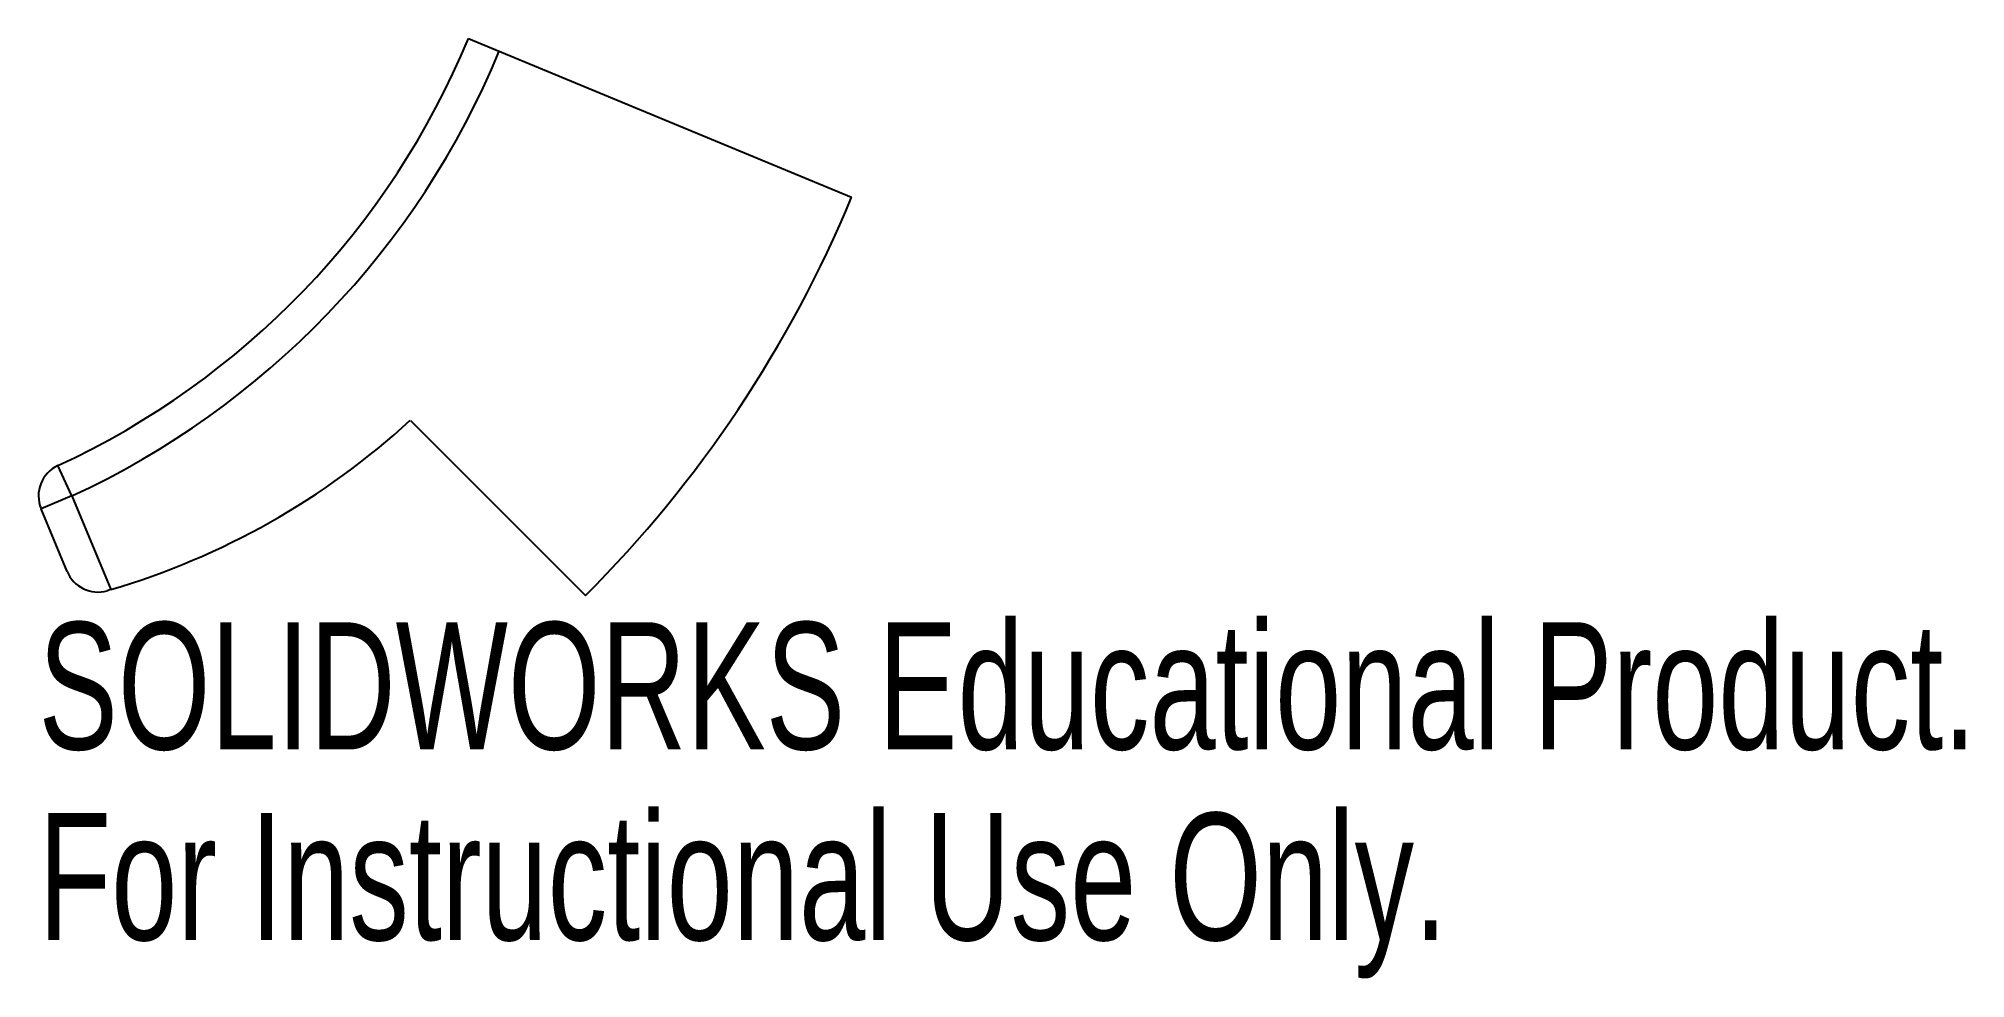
# Model space of a CAD drawing. Header units: inches. Extents: x 0.48 to 3.37, y -1.87 to -0.47.
import ezdxf

# ---------------------------------------------------------------- set-up
doc = ezdxf.new("R2010")
doc.units = ezdxf.units.IN
doc.header["$MEASUREMENT"] = 0
doc.styles.add('SLDTEXTSTYLE0', font='TXT', dxfattribs={"width": 0.7})

msp = doc.modelspace()

# ---------------------------------------------------------------- linework, layer by layer
at = {"color": 7, "linetype": 'Continuous', "lineweight": 25}
for p, q in [((1.1242, -0.4657), (1.6977, -0.7032)), ((1.0372, -1.0372), (1.2994, -1.2994)), ((0.5306, -1.1504), (0.5097, -1.105)), ((0.5306, -1.1504), (0.4844, -1.1695)), ((0.5306, -1.1504), (0.5887, -1.2906)), ((0.5233, -1.2633), (0.4844, -1.1695))]:
    msp.add_line(p, q, dxfattribs=at)
for centre, radius, start, end in [((0, 0), 1.2168, 294.7619, 337.5), ((0, 0), 1.2668, 294.7619, 337.5), ((0, 0), 1.8376, 315, 337.5), ((0.2666, -0.1969), 1.1401, 286.4102, 312.5235), ((0.5306, -1.1504), 0.05, 114.7619, 202.5), ((0.5695, -1.2442), 0.05, 202.5, 286.1297)]:
    msp.add_arc(centre, radius, start, end, dxfattribs=at)
msp.add_open_spline([(0.5887, -1.2906), (0.5869, -1.2912), (0.5851, -1.2917), (0.5834, -1.2922)], degree=3, dxfattribs=at)

# ---------------------------------------------------------------- texts
at = {"color": 7, "linetype": 'Continuous', "char_height": 0.1903, "attachment_point": 1, "style": 'SLDTEXTSTYLE0'}
for s, insert in [('SOLIDWORKS Educational Product.', (0.4806, -1.3395)), ('For Instructional Use Only.', (0.4806, -1.625))]:
    msp.add_mtext(s, dxfattribs=dict(at, insert=insert))

doc.saveas('drawing.dxf')
